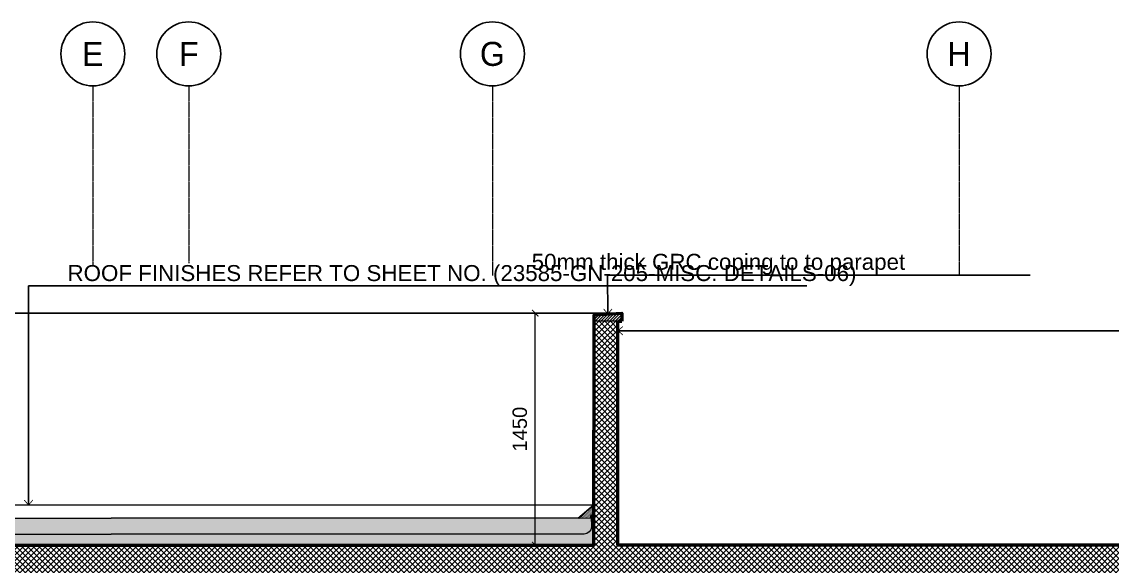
# Model space of a CAD drawing. Header units: centimetres. Extents: x -6122352 to 6876996, y -1694241 to 2592194.
# Drawn here: x 5550014 to 5556836, y -87786 to -84384 of the extents above; entities that cross this region are included whole.
import ezdxf
from ezdxf import colors
from ezdxf.entities.mleader import LeaderData, LeaderLine
from ezdxf.enums import TextEntityAlignment as Align
from ezdxf.math import Vec2, Vec3

# ---------------------------------------------------------------- set-up
doc = ezdxf.new("R2010")
doc.units = ezdxf.units.CM
doc.header["$MEASUREMENT"] = 0
doc.header["$PDMODE"] = 66
doc.header["$PDSIZE"] = 100
for name, pattern in [('23585-XR-AR-END-SECTION B$0$23261-XR-AR-CC-BF$0$HIDDEN', [0.375, 0.25, -0.125]), ('23585-XR-AR-END-SECTION B$0$23585-AR-XR-GRID-4P$0$23288-XR-Unit GRIDS$0$CENTER2', [28.575, 19.05, -3.175, 3.175, -3.175]), ('CENTER', [2, 1.25, -0.25, 0.25, -0.25])]:
    doc.linetypes.add(name, pattern=pattern)
doc.layers.get('Defpoints').update_dxf_attribs({"color": 255, "linetype": 'CENTER'})
for name, color, linetype, lineweight in [('23585-XR-AR-END-SECTION B$0$23261-XR-AR-CC-GRIDS$0$G-ANNO-GRID-IDEN', 232, 'Continuous', 20), ('23585-XR-AR-END-SECTION B$0$23585-AR-XR-GRID-4P$0$G-ANNO-GRID', 181, '23585-XR-AR-END-SECTION B$0$23585-AR-XR-GRID-4P$0$23288-XR-Unit GRIDS$0$CENTER2', 0), ('23585-XR-AR-END-SECTION B$0$23585-AR-XR-GRID-4P$0$G-ANNO-GRID-IDEN', 232, 'Continuous', 15), ('23585-XR-AR-END-SECTION B$0$A-ELSC-PATT', 8, 'Continuous', 5), ('23585-XR-AR-END-SECTION B$0$A-ELSC-STRC', 51, 'Continuous', 50), ('23585-XR-AR-END-SECTION B$0$A-FLOR-XREF', 7, 'Continuous', 9), ('23585-XR-AR-END-SECTION B$0$AUDIT_D_250107163642-92', 15, 'Continuous', 9), ('23585-XR-AR-END-SECTION B$0$XR-END-SECTION-C$0$A-FLOOR', 11, 'Continuous', 9), ('23585-XR-AR-END-SECTION B$0$XR-MIRROR END-SECTION-B$0$1717 5B-E Sections$0$A-ELSC-PN00', 8, 'Continuous', 5)]:
    doc.layers.add(name, color=color, linetype=linetype, lineweight=lineweight)
for name, color, linetype in [('23585-XR-AR-END-SECTION B$0$XR-END-SECTION-C$0$A-ELEV LINES 1', 1, 'Continuous'), ('23585-XR-AR-END-SECTION B$0$XR-END-SECTION-C$0$A-GRID LABELS', 6, 'Continuous'), ('23585-XR-AR-END-SECTION B$0$XR-END-SECTION-C$0$A-WALL FINISH', 15, 'Continuous'), ('23585-XR-AR-END-SECTION B$0$XR-END-SECTION-C$0$TEXT', 3, 'Continuous'), ('23585-XR-AR-END-SECTION B$0$XR-END-SECTIONS$0$A-DIM', 15, 'Continuous')]:
    doc.layers.add(name, color=color, linetype=linetype)
doc.styles.add('23585-XR-AR-END-SECTION B$0$SDC-TEXT', font='arial.ttf')
doc.styles.add('23585-XR-AR-END-SECTION B$0$XR-ELEVATION-4 GRID$0$XR-10P-GRID$0$SDC-TEXT', font='arial.ttf')
doc.styles.add('23585-XR-AR-END-SECTION B$0$XR-END-SECTION-C$0$TXG-LSR', font='LSANS.TTF')
doc.dimstyles.new('23585-XR-AR-END-SECTION B$0$XR-ELEVATION-4 GRID$0$XR-10P-GRID$0$SDC_DIM', dxfattribs={"dimtxt": 1.8, "dimasz": 0.8, "dimexe": 1, "dimexo": 1, "dimgap": 1, "dimtad": 1, "dimdec": 0, "dimzin": 0, "dimdsep": 46, "dimtxsty": '23585-XR-AR-END-SECTION B$0$XR-ELEVATION-4 GRID$0$XR-10P-GRID$0$SDC-TEXT', "dimblk": '23585-XR-AR-END-SECTION B$0$XR-ELEVATION-4 GRID$0$XR-10P-GRID$0$_ArchTick', "dimcen": -1, "dimclrd": 256, "dimclre": 256, "dimclrt": 3, "dimaunit": 1, "dimadec": 0, "dimazin": 0, "dimtfac": 1, "dimtdec": 0, "dimtix": 1, "dimtmove": 2, "dimatfit": 3, "dimfxl": 1, "dimtolj": 1, "dimtzin": 0, "dimlwd": -1, "dimlwe": -1, "dimarcsym": 0})
pattern_1 = [(50, (5393801.7, -110945.45), (67.837563, -5.935018), [7.093405, -78.02746]), (355, (5393801.7, -110945.45), (-13.122926, 71.141383), [5.674724, -62.421967]), (100.451444, (5393807.354, -110945.947), (54.714637, 65.206364), [6.028467, -66.313136]), (46.1842, (5393801.7, -110926.54), (100.93834, -15.654605), [10.64011, -117.04119]), (96.635635, (5393810.11, -110927.84), (88.39915, 92.13091), [9.042705, -99.46976]), (351.184164, (5393801.7, -110926.54), (88.39915, 92.13091), [8.512086, -93.63295]), (21, (5393811.16, -110931.265), (56.454716, -38.079187), [7.093405, -78.02746]), (326, (5393811.16, -110931.265), (23.012457, 68.583776), [5.674724, -62.421967]), (71.451445, (5393815.864, -110934.44), (79.467172, 30.50459), [6.028467, -66.313136]), (37.5, (5393801.701, -110945.452), (1.1500638, 31.4846806), [0, -61.665337, 0, -63.3677545, 0, -62.658414]), (7.5, (5393801.7, -110945.452), (24.880785, 37.302962), [0, -36.129078, 0, -60.246656, 0, -23.881131]), (327.5, (5393780.61, -110945.452), (50.4882524, -2.1332113), [0, -23.644685, 0, -73.771416, 0, -97.888994]), (317.5, (5393771.152, -110945.45), (55.157012, 9.467803), [0, -30.73809, 0, -48.991786, 0, -69.515372])]
pattern_2 = [(0, (5393801.701, -110945.452), (10.64010803, 6.14306924), [7.09340535, -14.1868107]), (120, (5393801.701, -110945.452), (-10.64010803, 6.14306924), [7.09340535, -14.1868107]), (60, (5393801.701, -110945.452), (2e-15, 12.28613847), [-14.1868107, 7.09340535])]

# ---------------------------------------------------------------- blocks, each defined once
blk = doc.blocks.new('23585-XR-AR-END-SECTION B$0$XR-END-SECTIONS$0$ARROW HEAD 1')
at = {"color": 8}
blk.add_line((0, 0), (-470, 0), dxfattribs=at)
at = {"color": 3, "const_width": 50}
blk.add_lwpolyline([(-319, -267), (0, 0), (-319, 267)], dxfattribs=at)
blk = doc.blocks.new('23585-XR-AR-END-SECTION B$0$XR-END-SECTION-C$0$GRID BALOON')
at = {"layer": '23585-XR-AR-END-SECTION B$0$XR-END-SECTION-C$0$A-GRID LABELS'}
blk.add_circle((0, 4), 4, dxfattribs=at)
at = {"layer": '23585-XR-AR-END-SECTION B$0$XR-END-SECTION-C$0$TEXT', "color": 7, "style": '23585-XR-AR-END-SECTION B$0$XR-END-SECTION-C$0$TXG-LSR', "width": 0.8}
blk.add_attdef('GRID', text='', height=4, dxfattribs=at).set_placement((0, 4), align=Align.MIDDLE)
blk = doc.blocks.new('23585-XR-AR-END-SECTION B$0$XR-ELEVATION-4 GRID$0$XR-10P-GRID$0$_ArchTick')
at = {"color": 0, "linetype": 'ByBlock', "const_width": 0.15}
blk.add_lwpolyline([(-0.5, -0.5), (0.5, 0.5)], dxfattribs=at)
blk = doc.blocks.new('*D2430')
at = {"layer": '23585-XR-AR-END-SECTION B$0$AUDIT_D_250107163642-92', "transparency": 16777216}
for p, q in [((5553176.2, -86204.8), (5553176.2, -86204.8)), ((5553226.2, -87654.8), (5553226.2, -86204.8)), ((5553276.2, -87654.8), (5553276.2, -87654.8))]:
    blk.add_line(p, q, dxfattribs=at)
at = {"layer": 'Defpoints', "color": 0, "transparency": 16777216}
for p in [(5553226.2, -86204.8), (5553226.2, -86204.8), (5553226.2, -87654.8)]:
    blk.add_point(p, dxfattribs=at)
at = {"layer": '23585-XR-AR-END-SECTION B$0$AUDIT_D_250107163642-92', "transparency": 16777216, "xscale": 40, "yscale": 40, "zscale": 40}
for p, rotation in [((5553226.2, -86204.8), 90), ((5553226.2, -87654.8), 270)]:
    blk.add_blockref('23585-XR-AR-END-SECTION B$0$XR-ELEVATION-4 GRID$0$XR-10P-GRID$0$_ArchTick', p, dxfattribs=dict(at, rotation=rotation))
at = {"layer": '23585-XR-AR-END-SECTION B$0$AUDIT_D_250107163642-92', "color": 3, "transparency": 16777216, "insert": (5553130.2, -86929.8), "char_height": 90, "attachment_point": 5, "rotation": 90, "style": '23585-XR-AR-END-SECTION B$0$XR-ELEVATION-4 GRID$0$XR-10P-GRID$0$SDC-TEXT'}
blk.add_mtext('\\A1;1450', dxfattribs=at)

msp = doc.modelspace()

# ---------------------------------------------------------------- hatches: boundary and pattern name
at = {"layer": '23585-XR-AR-END-SECTION B$0$A-ELSC-PATT'}
h = msp.add_hatch(dxfattribs=at)
h.set_pattern_fill('ANSI37', color=256, scale=200)
h.set_pattern_definition([(45, (5509360.354, -97779.834), (-17.67767, 17.67767), []), (135, (5509360.354, -97779.834), (-17.67767, -17.67767), [])])
h.paths.add_polyline_path([(5547553.80998, -87654.83982), (5547553.83918, -86254.69126), (5547403.82577, -86254.69372), (5547403.81919, -87654.85867), (5547403.85503, -87854.83475), (5560000.59758, -87854.79129), (5560000.60665, -87704.87902), (5560050.60659, -87704.87868), (5560050.60659, -87654.83609), (5553743.84826, -87654.84104), (5553743.84826, -86254.84212), (5553594.63983, -86254.69125), (5553593.85452, -87654.83236)])
h = msp.add_hatch(dxfattribs=at)
h.set_pattern_fill('DOTS', color=256, scale=47.289369, angle=45, style=0)
h.set_pattern_definition([(45, (5393801.7013, -110945.452), (-1.0449573, 3.13487189), [0, -2.955585564])])
h.paths.add_polyline_path([(5553593.85452, -87404.83609), (5553593.85452, -87462.43217), (5553584.76038, -87462.43217, 0.3902537363), (5553574.04955, -87473.9514), (5553574.04955, -87484.46015), (5553499.29375, -87486.06134)])
h = msp.add_hatch(dxfattribs=at)
h.set_pattern_fill('HONEY', color=256, scale=56.747243, style=0)
h.set_pattern_definition(pattern_2)
edge = h.paths.add_edge_path()
edge.add_line((5550573.83225, -87587.12259), (5547615.44786, -87586.71841))
edge.add_arc((5547618.89229, -87536.91714), 49.92025, 185.090436827, 266.043531371, ccw=False)
edge.add_line((5547569.16893, -87541.34646), (5547570.10819, -87474.90942))
edge.add_arc((5547560.2416, -87474.90507), 9.8666, 359.97472443, 446.271309115)
edge.add_line((5547560.88324, -87465.05936), (5547553.80998, -87465.05936))
edge.add_line((5547553.80998, -87465.05936), (5547553.80998, -87466.27188))
edge.add_line((5547553.80998, -87466.27188), (5547539.66356, -87466.27188))
edge.add_line((5547539.66356, -87466.27188), (5547539.66356, -87480.41831))
edge.add_line((5547539.66356, -87480.41831), (5547553.80998, -87480.41831))
edge.add_line((5547553.80998, -87480.41831), (5547553.80998, -87655.02537))
edge.add_line((5547553.80998, -87655.02537), (5550573.83225, -87655.02537))
edge.add_line((5550573.83225, -87655.02537), (5550573.83225, -87587.12259))
h = msp.add_hatch(dxfattribs=at)
h.set_pattern_fill('AR-CONC', color=256, scale=9.457874, style=0)
h.set_pattern_definition(pattern_1)
edge = h.paths.add_edge_path()
edge.add_line((5550573.83225, -87484.46015), (5547569.97427, -87484.38217))
edge.add_line((5547569.97427, -87484.38217), (5547569.16893, -87541.34646))
edge.add_arc((5547618.89229, -87536.91714), 49.92025, 185.090436827, 266.043531371)
edge.add_line((5547615.44786, -87586.71841), (5550573.83225, -87582.94995))
edge.add_line((5550573.83225, -87582.94995), (5550573.83225, -87484.46015))
h = msp.add_hatch(dxfattribs=at)
h.set_pattern_fill('HONEY', color=256, scale=56.747243, style=0)
h.set_pattern_definition(pattern_2)
edge = h.paths.add_edge_path()
edge.add_line((5550573.83225, -87587.12259), (5553532.21664, -87586.71841))
edge.add_arc((5553528.77222, -87536.91714), 49.92025, 273.956468629, 354.909563173)
edge.add_line((5553578.49557, -87541.34646), (5553577.55631, -87474.90942))
edge.add_arc((5553587.42291, -87474.90507), 9.8666, 93.728690885, 180.02527557, ccw=False)
edge.add_line((5553586.78126, -87465.05936), (5553593.85452, -87465.05936))
edge.add_line((5553593.85452, -87465.05936), (5553593.85452, -87466.27188))
edge.add_line((5553593.85452, -87466.27188), (5553608.00094, -87466.27188))
edge.add_line((5553608.00094, -87466.27188), (5553608.00094, -87480.41831))
edge.add_line((5553608.00094, -87480.41831), (5553593.85452, -87480.41831))
edge.add_line((5553593.85452, -87480.41831), (5553593.85452, -87655.02537))
edge.add_line((5553593.85452, -87655.02537), (5550573.83225, -87655.02537))
edge.add_line((5550573.83225, -87655.02537), (5550573.83225, -87587.12259))
h = msp.add_hatch(dxfattribs=at)
h.set_pattern_fill('AR-CONC', color=256, scale=9.457874, style=0)
h.set_pattern_definition(pattern_1)
edge = h.paths.add_edge_path()
edge.add_line((5550573.83225, -87484.46015), (5553577.69023, -87484.38217))
edge.add_line((5553577.69023, -87484.38217), (5553578.49557, -87541.34646))
edge.add_arc((5553528.77222, -87536.91714), 49.92025, 273.956468629, 354.909563173, ccw=False)
edge.add_line((5553532.21664, -87586.71841), (5550573.83225, -87582.94995))
edge.add_line((5550573.83225, -87582.94995), (5550573.83225, -87484.46015))
at = {"layer": '23585-XR-AR-END-SECTION B$0$A-FLOR-XREF', "transparency": 33554674}
h = msp.add_hatch(dxfattribs=at)
h.set_pattern_fill('ANSI31', color=256, scale=100)
h.set_pattern_definition([(45, (5509360.354, -97704.829), (-8.8388348, 8.8388348), [])])
h.paths.add_polyline_path([(5553593.8245, -86214.8354), (5553768.84826, -86204.8358), (5553768.84826, -86254.7002), (5553743.84853, -86254.68813), (5553593.82533, -86254.69126)])

# ---------------------------------------------------------------- linework, layer by layer
at = {"layer": '23585-XR-AR-END-SECTION B$0$23585-AR-XR-GRID-4P$0$G-ANNO-GRID', "ltscale": 0.5}
for p, q in [((5550458.89529, -84784.14024), (5550458.89567, -85907.3917)), ((5551058.88398, -84784.14024), (5551058.88439, -85892.81108)), ((5552958.88876, -84784.14028), (5552958.88919, -85969.59485)), ((5555878.88445, -84784.14028), (5555878.88488, -85969.59485))]:
    msp.add_line(p, q, dxfattribs=at)
at = {"layer": '23585-XR-AR-END-SECTION B$0$A-ELSC-STRC'}
for points in [[(5547378.81625, -86254.7002), (5547378.81625, -86204.8358), (5547553.84001, -86214.8354), (5547553.80998, -87654.83609), (5553593.85452, -87654.83609), (5553594.54313, -86214.83607), (5553768.84826, -86204.83609), (5553768.84826, -86254.84816)], [(5547403.89077, -87854.83422), (5560003.83021, -87854.83422), (5560003.82725, -87704.87937), (5560050.60659, -87704.87868), (5560050.60659, -87654.83609), (5560000.58857, -87654.83609), (5553743.84826, -87654.83609), (5553743.84826, -86254.83609)], [(5553743.84826, -86254.83609), (5553768.84826, -86254.84816)]]:
    msp.add_lwpolyline(points, dxfattribs=at)
at = {"layer": '23585-XR-AR-END-SECTION B$0$A-FLOR-XREF'}
msp.add_line((5553743.84853, -86254.68813), (5553593.82533, -86254.69126), dxfattribs=at)
at = {"layer": '23585-XR-AR-END-SECTION B$0$AUDIT_D_250107163642-92'}
msp.add_lwpolyline([(5547553.80998, -87654.83609), (5553593.85452, -87654.83609)], dxfattribs=at)
at = {"layer": '23585-XR-AR-END-SECTION B$0$XR-END-SECTION-C$0$A-ELEV LINES 1'}
msp.add_line((5547378.81625, -86204.83538), (5553768.84826, -86204.83609), dxfattribs=at)
at = {"layer": '23585-XR-AR-END-SECTION B$0$XR-END-SECTION-C$0$A-FLOOR', "ltscale": 5}
msp.add_line((5560050.60659, -87654.83609), (5553743.84826, -87654.83609), dxfattribs=at)
at = {"layer": '23585-XR-AR-END-SECTION B$0$XR-END-SECTION-C$0$A-WALL FINISH'}
msp.add_lwpolyline([(5552243.84274, -87739.97642), (5552243.85684, -87739.97642)], dxfattribs=at)
at = {"layer": '23585-XR-AR-END-SECTION B$0$XR-MIRROR END-SECTION-B$0$1717 5B-E Sections$0$A-ELSC-PN00', "ltscale": 0.8}
msp.add_line((5553584.76038, -87462.43217), (5553593.85452, -87462.43217), dxfattribs=at)
at = {"layer": '23585-XR-AR-END-SECTION B$0$XR-MIRROR END-SECTION-B$0$1717 5B-E Sections$0$A-ELSC-PN00'}
msp.add_lwpolyline([(5547553.80998, -87654.83609), (5553593.85452, -87654.83609), (5553593.85452, -87404.83609), (5547553.80998, -87404.83609)], close=True, dxfattribs=at)
at = {"layer": '23585-XR-AR-END-SECTION B$0$XR-MIRROR END-SECTION-B$0$1717 5B-E Sections$0$A-ELSC-PN00', "color": 8, "linetype": '23585-XR-AR-END-SECTION B$0$23261-XR-AR-CC-BF$0$HIDDEN', "ltscale": 0.5, "const_width": 2.83736}
for points in [[(5547562.08522, -87404.83609), (5547652.02644, -87481.42879), (5550573.83225, -87481.42879)], [(5547539.66356, -87477.78832), (5547556.43997, -87477.78832), (5547556.43997, -87654.83609), (5550573.83225, -87654.83609)], [(5553608.00094, -87477.78832), (5553591.22453, -87477.78832), (5553591.22453, -87654.83609), (5550573.83225, -87654.83609)]]:
    msp.add_lwpolyline(points, dxfattribs=at)
at = {"layer": '23585-XR-AR-END-SECTION B$0$XR-MIRROR END-SECTION-B$0$1717 5B-E Sections$0$A-ELSC-PN00', "color": 8, "ltscale": 0.5, "const_width": 2.83736}
msp.add_lwpolyline([(5553585.57928, -87404.83609), (5553495.63806, -87481.42879), (5550573.83225, -87481.42879)], dxfattribs=at)
at = {"layer": '23585-XR-AR-END-SECTION B$0$XR-MIRROR END-SECTION-B$0$1717 5B-E Sections$0$A-ELSC-PN00', "ltscale": 0.8}
for points in [[(5553593.85452, -87404.83609), (5553499.29375, -87486.06134), (5553574.04955, -87484.46015), (5553574.04955, -87473.9514, -0.3902537363), (5553584.76038, -87462.43217)], [(5547553.80998, -87465.05936), (5547560.88324, -87465.05936, -0.4033461503), (5547570.10437, -87475.17964), (5547569.16893, -87541.34646, 0.368686976), (5547615.44786, -87586.71841), (5550573.83225, -87586.79915)], [(5553593.85452, -87465.05936), (5553586.78126, -87465.05936, 0.4033461503), (5553577.56013, -87475.17964), (5553578.49557, -87541.34646, -0.368686976), (5553532.21664, -87586.71841), (5550573.83225, -87586.79915)]]:
    msp.add_lwpolyline(points, format="xyb", dxfattribs=at)
for points in [[(5547645.74077, -87488.50205), (5550573.83225, -87485.40557)], [(5553501.92373, -87488.50205), (5550573.83225, -87485.40557)]]:
    msp.add_lwpolyline(points, dxfattribs=at)

# ---------------------------------------------------------------- block references
at = {"layer": '23585-XR-AR-END-SECTION B$0$23261-XR-AR-CC-GRIDS$0$G-ANNO-GRID-IDEN'}
ref = msp.add_blockref('23585-XR-AR-END-SECTION B$0$XR-END-SECTION-C$0$GRID BALOON', (5550458.89529, -84784.14028), dxfattribs=dict(at, xscale=-49.99999999999999, yscale=49.99999999999999, zscale=49.99999999999999, rotation=0.1026132110512456))
ref.add_attrib('GRID', 'E', dxfattribs={"layer": '23585-XR-AR-END-SECTION B$0$XR-END-SECTION-C$0$TEXT', "color": 7, "height": 150, "style": '23585-XR-AR-END-SECTION B$0$XR-END-SECTION-C$0$TXG-LSR'}).set_placement((5550458.53711, -84584.1406), align=Align.MIDDLE)
ref = msp.add_blockref('23585-XR-AR-END-SECTION B$0$XR-END-SECTION-C$0$GRID BALOON', (5551058.88388, -84784.14028), dxfattribs=dict(at, xscale=-49.99999999999999, yscale=49.99999999999999, zscale=49.99999999999999, rotation=0.1026132110512456))
ref.add_attrib('GRID', 'F', dxfattribs={"layer": '23585-XR-AR-END-SECTION B$0$XR-END-SECTION-C$0$TEXT', "color": 7, "height": 150, "style": '23585-XR-AR-END-SECTION B$0$XR-END-SECTION-C$0$TXG-LSR'}).set_placement((5551058.5257, -84584.1406), align=Align.MIDDLE)
ref = msp.add_blockref('23585-XR-AR-END-SECTION B$0$XR-END-SECTION-C$0$GRID BALOON', (5552958.88854, -84784.14028), dxfattribs=dict(at, xscale=-49.99999999999999, yscale=49.99999999999999, zscale=49.99999999999999, rotation=0.1026132110512456))
ref.add_attrib('GRID', 'G', dxfattribs={"layer": '23585-XR-AR-END-SECTION B$0$XR-END-SECTION-C$0$TEXT', "color": 7, "height": 150, "style": '23585-XR-AR-END-SECTION B$0$XR-END-SECTION-C$0$TXG-LSR'}).set_placement((5552958.53036, -84584.1406), align=Align.MIDDLE)
at = {"layer": '23585-XR-AR-END-SECTION B$0$23585-AR-XR-GRID-4P$0$G-ANNO-GRID-IDEN'}
ref = msp.add_blockref('23585-XR-AR-END-SECTION B$0$XR-END-SECTION-C$0$GRID BALOON', (5555878.88481, -84784.14028), dxfattribs=dict(at, xscale=-49.99999999999999, yscale=49.99999999999999, zscale=49.99999999999999, rotation=0.1026132110512456))
ref.add_attrib('GRID', 'H', dxfattribs={"layer": '23585-XR-AR-END-SECTION B$0$XR-END-SECTION-C$0$TEXT', "color": 7, "height": 150, "style": '23585-XR-AR-END-SECTION B$0$XR-END-SECTION-C$0$TXG-LSR'}).set_placement((5555878.52662, -84584.1406), align=Align.MIDDLE)

# ---------------------------------------------------------------- dimensions: what is measured, and where the dimension line sits
at = {"layer": '23585-XR-AR-END-SECTION B$0$AUDIT_D_250107163642-92'}
dim = msp.add_linear_dim(base=(5553226.18179, -86204.83324), p1=(5553226.18179, -87654.83422), p2=(5553226.18179, -86204.83324), angle=90, dimstyle='23585-XR-AR-END-SECTION B$0$XR-ELEVATION-4 GRID$0$XR-10P-GRID$0$SDC_DIM', dxfattribs=at)
dim.commit()
dim.dimension.update_dxf_attribs({"geometry": '*D2430', "text_midpoint": (5553130.23022, -86929.83373)})

# ---------------------------------------------------------------- leaders
at = {"layer": '23585-XR-AR-END-SECTION B$0$XR-END-SECTIONS$0$A-DIM'}
ml = msp.add_multileader_mtext('Standard', dxfattribs=at)
ml.set_content('{\\fHelvetica|b0|i0|c0|p2;50mm thick GRC coping to to parapet}', color=3, style='23585-XR-AR-END-SECTION B$0$SDC-TEXT')
ml.set_leader_properties()
ml.set_arrow_properties(name='23585-XR-AR-END-SECTION B$0$XR-END-SECTIONS$0$ARROW HEAD 1')
ml.build(insert=Vec2(0, 0))
ml.multileader.update_dxf_attribs({"text_left_attachment_type": 6, "text_right_attachment_type": 6, "dogleg_length": 3.87437, "arrow_head_size": 0.1, "scale": 50})
ctx = ml.context
ctx.base_point, ctx.scale, ctx.char_height, ctx.arrow_head_size, ctx.landing_gap_size, ctx.plane_origin, ctx.plane_x_axis, ctx.plane_y_axis = Vec3(5553872.22631, -85967.31076), 50, 100, 0.1, 50, Vec3(5555101.81936, -86907.47129), Vec3(1, -0.0000000013), Vec3(0.0000000013, 1)
ctx.left_attachment, ctx.right_attachment, ctx.text_align_type = 6, 6, 2
notes = []
notes.append((ctx, [(0, (1, 1, 0), (5553678.50767, -85967.31076), (1, -0.0000000013), 193.71864, [(1, [(5553681.33638, -86209.8356)], 0, [])])]))
ctx.mtext.insert, ctx.mtext.text_direction, ctx.mtext.rotation, ctx.mtext.width, ctx.mtext.defined_height, ctx.mtext.alignment, ctx.mtext.flow_direction = Vec3(5555541.27393, -85833.97743), Vec3(1, -0.0000000013), 6.2831853058, 1762.8008081, 363.89824, 3, 5
ml = msp.add_multileader_mtext('Standard', dxfattribs=at)
ml.set_content('{\\fHelvetica|b0|i0|c0|p2;50mm thick GRC coping to to parapet}', color=3, style='23585-XR-AR-END-SECTION B$0$SDC-TEXT')
ml.set_leader_properties()
ml.set_arrow_properties(name='23585-XR-AR-END-SECTION B$0$XR-END-SECTIONS$0$ARROW HEAD 1')
ml.build(insert=Vec2(0, 0))
ml.multileader.update_dxf_attribs({"text_left_attachment_type": 6, "text_right_attachment_type": 6, "dogleg_length": 3.87437, "arrow_head_size": 0.1, "scale": 50})
ctx = ml.context
ctx.base_point, ctx.scale, ctx.char_height, ctx.arrow_head_size, ctx.landing_gap_size, ctx.plane_origin, ctx.plane_x_axis, ctx.plane_y_axis = Vec3(5545556.39057, -85967.31077), 50, 100, 0.1, 50, Vec3(5546045.84514, -86907.47129), Vec3(1, 0.0000000013), Vec3(-0.0000000013, 1)
ctx.left_attachment, ctx.right_attachment = 6, 6
notes.append((ctx, [(0, (1, 1, 0), (5547469.15684, -85967.31076), (-1, -0.0000000013), 193.71864, [(1, [(5547466.32813, -86209.8356)], 0, [])])]))
ctx.mtext.insert, ctx.mtext.text_direction, ctx.mtext.rotation, ctx.mtext.width, ctx.mtext.defined_height, ctx.mtext.flow_direction = Vec3(5545606.39057, -85833.97743), Vec3(1, 0.0000000013), 0.0000000013, 1762.8008081, 363.89824, 5
ml = msp.add_multileader_mtext('Standard', dxfattribs=at)
ml.set_content('ROOF FINISHES REFER TO SHEET NO. (23585-GN-205-MISC. DETAILS-06) ', color=3, style='23585-XR-AR-END-SECTION B$0$SDC-TEXT')
ml.set_leader_properties()
ml.set_arrow_properties(name='23585-XR-AR-END-SECTION B$0$XR-END-SECTIONS$0$ARROW HEAD 1')
ml.build(insert=Vec2(0, 0))
ml.multileader.update_dxf_attribs({"text_left_attachment_type": 6, "text_right_attachment_type": 6, "dogleg_length": 56.75624, "arrow_head_size": 0.1, "scale": 50})
ctx = ml.context
ctx.base_point, ctx.scale, ctx.char_height, ctx.arrow_head_size, ctx.landing_gap_size, ctx.plane_origin, ctx.plane_x_axis, ctx.plane_y_axis = Vec3(5550250.16431, -86033.59451), 50, 100, 0.1, 50, Vec3(5551183.23942, -87052.09277), Vec3(1, -0.0000000013), Vec3(0.0000000013, 1)
ctx.left_attachment, ctx.right_attachment = 6, 6
notes.append((ctx, [(0, (1, 1, 0), (5550056.44567, -86033.59451), (1, -0.0000000013), 193.71864, [(1, [(5550056.44567, -87404.83609)], 0, [])])]))
ctx.mtext.insert, ctx.mtext.text_direction, ctx.mtext.rotation, ctx.mtext.width, ctx.mtext.flow_direction = Vec3(5550300.16431, -85904.19478), Vec3(1, -0.0000000013), 6.2831853058, 2598.2309608, 5
ml = msp.add_multileader_mtext('Standard', dxfattribs=at)
ml.set_content('CEMENT PLASTERED PARAPET WALL IN APPROVED PAINT FINISH', color=3, style='23585-XR-AR-END-SECTION B$0$SDC-TEXT')
ml.set_leader_properties()
ml.set_arrow_properties(name='23585-XR-AR-END-SECTION B$0$XR-END-SECTIONS$0$ARROW HEAD 1')
ml.build(insert=Vec2(0, 0))
ml.multileader.update_dxf_attribs({"text_left_attachment_type": 6, "text_right_attachment_type": 6, "dogleg_length": 1, "arrow_head_size": 0.1, "scale": 50})
ctx = ml.context
ctx.base_point, ctx.scale, ctx.char_height, ctx.arrow_head_size, ctx.landing_gap_size, ctx.plane_origin, ctx.plane_x_axis, ctx.plane_y_axis = Vec3(5562881.20047, -86314.51611), 50, 100, 0.1, 50, Vec3(5561448.12137, -85039.11965), Vec3(1, 0.0000000013), Vec3(-0.0000000013, 1)
ctx.left_attachment, ctx.right_attachment, ctx.text_align_type = 6, 6, 2
notes.append((ctx, [(0, (1, 1, 0), (5560986.38435, -86314.51611), (1, 0.0000000013), 1894.81612, [(1, [(5553743.84826, -86314.51611)], 0, [])])]))
ctx.mtext.insert, ctx.mtext.text_direction, ctx.mtext.rotation, ctx.mtext.width, ctx.mtext.alignment, ctx.mtext.flow_direction = Vec3(5565239.24958, -86194.51611), Vec3(1, 0.0000000013), 0.0000000013, 2346.735986, 3, 5
for ctx, leaders in notes:
    for number, flags, end, landing, length, lines in leaders:
        leader = LeaderData()
        leader.index, (leader.has_last_leader_line, leader.has_dogleg_vector, leader.attachment_direction) = number, flags
        leader.last_leader_point, leader.dogleg_vector, leader.dogleg_length = Vec3(end), Vec3(landing), length
        for number, points, colour, breaks in lines:
            line = LeaderLine()
            line.index, line.vertices, line.color, line.breaks = number, Vec3.list(points), colors.encode_raw_color(colour), breaks
            leader.lines.append(line)
        ctx.leaders.append(leader)

doc.saveas('drawing.dxf')
